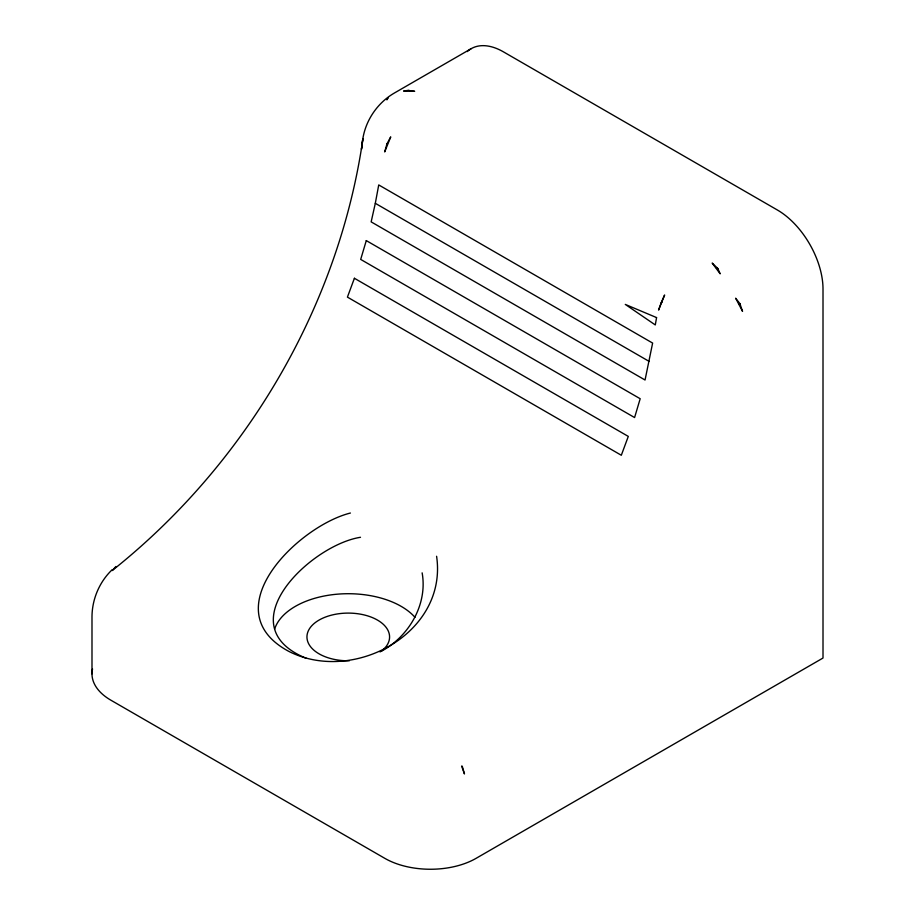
<?xml version="1.0" encoding="UTF-8"?>
<svg xmlns="http://www.w3.org/2000/svg" width="915" height="915" viewBox="0 0 915 915"><rect width="100%" height="100%" fill="white"/><g stroke="black" fill="none" stroke-linecap="round" stroke-linejoin="round"><path stroke-width="1.37" d="M362.317 142.969C364.124 122.496 376.465 103.452 394.205 93.124L471.191 48.667M361.963 145.291C336.091 311.558 243.596 466.101 112.19 570.56L115.976 566.476M375.31 203.313L378.73 184.933L652.624 343.068L645.052 380.011L371.158 221.876L375.31 203.313L649.204 361.436M386.965 143.838L384.689 151.936L390.728 136.884L386.965 143.838L387.388 144.376M661.282 302.499L658.583 310.071L664.622 295.007L661.282 302.499L661.9 302.568M386.942 99.849L388.109 97.562L386.862 99.403M112.19 569.69C99.472 581.803 92.152 599.028 91.992 616.573L91.992 673.852M739.32 304.18L739.903 303.631L735.637 298.199L742.545 311.34L739.903 303.631M383.579 649.993C409.92 634.781 427.637 603.477 422.135 572.859M379.988 651.915L382.39 650.634M350.411 513.029C298.176 526.091 212.372 610.076 288.488 651.206C352.881 684.466 447.973 633.432 436.592 556.263M360.499 537.288C310.7 545.077 226.36 625.803 306.273 658.308M409.005 90.242L403.595 91.043L414.667 91.294L409.108 90.711M716.445 268.141L717.84 268.541L720.162 273.814L712.179 263.062L717.84 268.541M274.614 629.154A74.881 43.234 0 0 1 337.452 594.167A74.881 43.234 0 0 1 414.987 617.328M467.256 51.583A64.553 37.275 60 0 1 503.467 51.869L777.361 209.993A64.553 37.275 60 0 1 823.008 289.06L823.008 658.034L476.086 858.339A64.553 37.275 0 0 1 384.792 858.327L110.898 700.204A64.553 37.275 0 0 1 92.541 668.979M349.29 660.802A41.312 23.859 0 0 1 307.692 632.437A41.312 23.859 0 0 1 364.547 615.029A41.312 23.859 0 0 1 381.898 650.817M362.82 138.943L361.482 149.214L362.82 138.943M656.57 317.585L655.289 324.939L625.288 304.409L656.57 317.585M366.286 240.599L360.693 259.414L634.587 417.549L640.18 398.734L366.286 240.599M354.402 278.274L347.425 297.123L621.319 455.258L628.296 436.409L354.402 278.274M462.304 766.427L461.618 766.072L464.465 773.953L462.304 766.427"/></g></svg>
